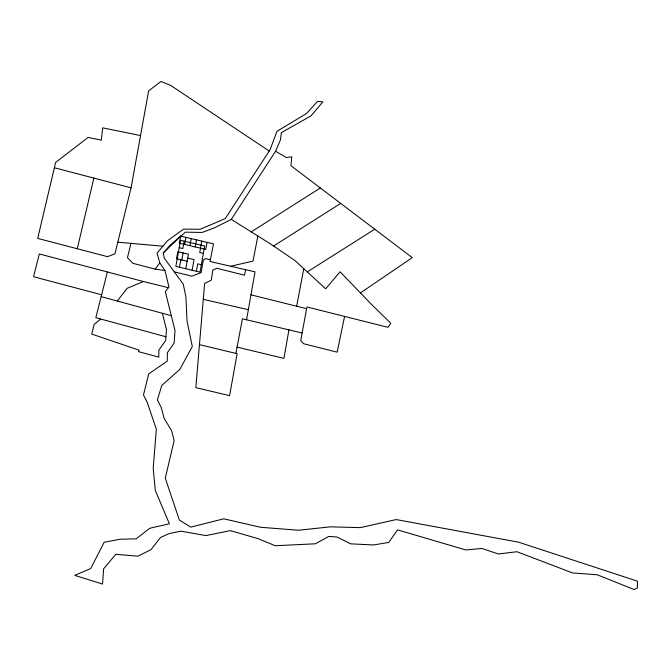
<?xml version="1.0" encoding="UTF-8"?>
<svg xmlns="http://www.w3.org/2000/svg" width="671" height="671" viewBox="0 0 671 671"><rect width="100%" height="100%" fill="white"/><g stroke="black" fill="none" stroke-linecap="round" stroke-linejoin="round"><path stroke-width="1.01" d="M269.205 151.009L170.711 85.435L160.914 81.459L148.618 90.921L131.063 187.83L114.976 253.781L107.511 256.666L37.71 238.398L55.618 162.416L88.102 137.438L101.355 140.138L102.68 127.851L140.533 135.559M288.933 329.864L283.934 358.381L237.081 347.108L242.416 318.8L302.118 333.001L300.742 340.625L303.82 343.804L337.178 352.158L344.575 316.418M246.559 319.782L255.03 271.872L210.031 261.48L213.512 243.883L180.625 236.108L163.271 252.984L164.311 258.176L183.2 284.043L185.892 296.616L187.05 321.124L192.3 346.513L179.82 369.411L161.845 385.397L157.358 399.933L161.266 407.523L164.118 418.259L171.625 430.782L174.141 440.553L165.292 478.197L179.367 520.059L190.749 527.129L223.762 518.817L260.465 527.263L298.452 530.241L330.367 526.844L360.461 527.632L396.2 519.572L518.733 542.227L637.45 581.187L637.324 588.09L634.087 589.541L597.165 574.745L572.573 572.942L516.947 551.713L498.394 553.994L481.929 548.467L465.775 549.96L397.534 529.855L388.744 542.445L373.445 544.961L350.656 543.837L337.035 537.001L328.815 536.414L315.378 543.804L275.194 545.724L257.974 538.612L230.338 530.644L205.888 535.584L180.893 531.172L169.193 533.579L160.537 537.463L150.941 549.708L137.899 556.175L115.798 554.321L103.653 568.765L102.554 584.047L74.741 575.374L90.744 568.53L104.164 542.227L120.302 539.232L136.213 538.83L149.784 528.253L169.394 523.799L155.269 490.35L153.198 468.383L156.351 429.222L147.134 402.122L143.485 394.959L148.694 373.932L167.247 361.099L167.381 352.669L174.108 343.183L175.022 330.568L165.301 291.675L168.949 286.97L165.041 270.698L159.807 262.889L157.064 253.16L167.482 240.797L183.493 229.147L200.21 229.264L225.28 218.595L270.17 149.516L276.938 131.34L306.572 113.5L317.467 101.438L322.885 101.841L310.992 115.89L281.325 132.615L280.486 139.744L275.596 151.235L231.269 219.4L214.661 227.771L202.156 232.443L185.481 232.166L170.065 245.276L163.271 252.984M180.625 236.108L179.35 243.179L205.796 249.436L207.071 242.365M179.467 267.243L180.793 259.853M184.164 241.157L182.839 248.538L179.216 247.683M181.841 259.987L183.116 252.917M184.642 244.429L185.917 237.358M185.775 268.736L188.4 254.166L177.823 251.667L176.548 258.738L187.125 261.237M189.935 245.678L191.21 238.608M195.219 246.936L196.494 239.857M192.124 270.237L194.036 259.627L187.687 258.125M196.385 271.252L197.719 263.862L201.342 264.718M201.786 241.115L199.757 252.548L203.38 253.403M302.118 333.001L306.941 306.966L388.039 327.339L390.774 323.279L371.088 303.997L340.088 271.789L325.653 288.79L295.081 260.65L270.371 243.833L231.269 219.4M235.907 353.407L237.081 347.108M296.674 306.228L303.77 268.652M257.857 236.016L253.026 261.078L230.681 266.253M245.67 269.708L244.504 275.177L216.75 268.266L212.774 270.086L211.306 280.168L204.63 283.456L195.831 387.637L229.591 395.647L237.14 353.701L199.463 344.651M77.282 248.756L93.856 178.092M130.954 243.363L127.448 257.731L132.875 263.309L155.135 269.138L164.923 270.522M107.36 271.973L95.844 317.71L165.938 336.758M155.135 269.138L159.807 262.889M117.266 301.027L127.113 288.32L143.384 281.518L168.387 287.691M100.759 319.052L94.166 324.361L91.726 334.074L139.082 350.161L138.444 351.629L158.767 357.148L158.868 350.111L165.67 340.516L166.458 329.629L162.374 313.282M360.47 292.908L412.271 257.63L290.895 165.678L291.81 156.779L286.358 157.576L275.596 151.235M251.239 231.872L320.327 187.972M273.567 246.005L340.692 203.405M307.301 271.898L374.728 229.188M117.811 242.189L162.91 246.215M210.384 259.719L205.62 258.62L203.313 259.937L201.191 272.585L191.797 276.175L174.292 271.847M203.288 299.341L248.345 309.7M250.979 294.821L306.555 308.702M54.343 167.75L131.063 187.83M143.384 281.518L39.295 253.932L33.55 276.737L101.623 294.779M101.145 296.641L171.306 315.705M180.549 240.302L175.844 266.387L200.008 272.107L204.714 246.014L180.549 240.302"/></g></svg>
